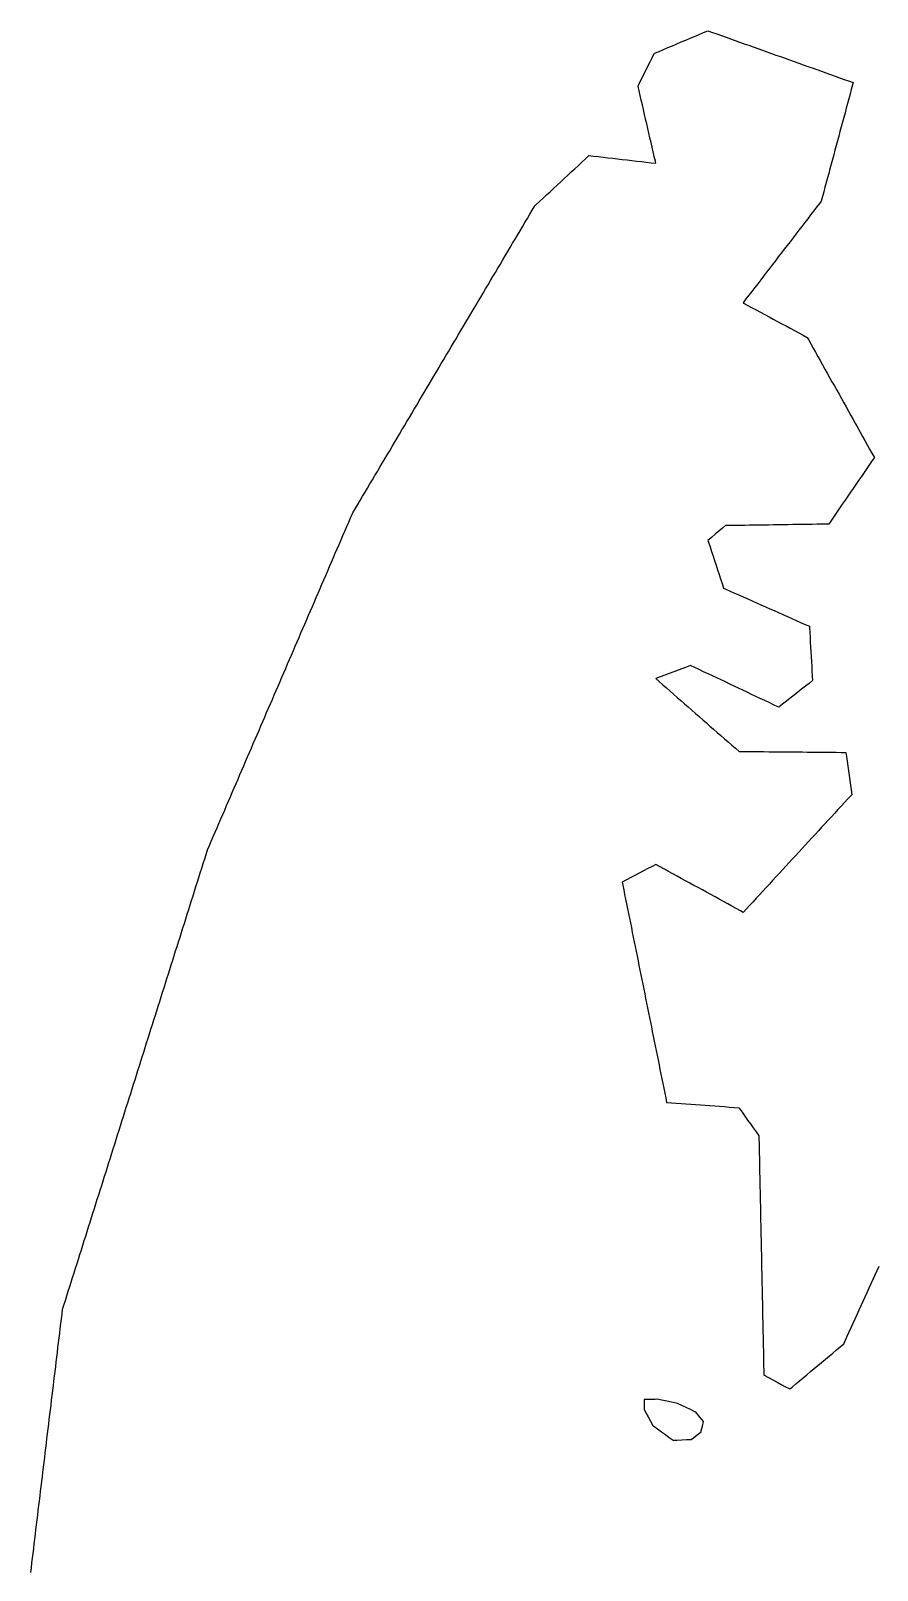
# Model space of a CAD drawing. Header units: millimetres. Extents: x 32 to 3054, y 42 to 5568.
# Drawn here: x 1669 to 1844.6, y 1448.4 to 1767.7 of the extents above; entities that cross this region are included whole.
import ezdxf

# ---------------------------------------------------------------- set-up
doc = ezdxf.new("R2010")
doc.units = ezdxf.units.MM
for name, color, linetype in [('ALL_ISLANDS', 7, 'Continuous'), ('OUTLINE_ISLAND_01', 7, 'Continuous'), ('OUTLINE_ISLAND_70', 7, 'Continuous')]:
    doc.layers.add(name, color=color, linetype=linetype)

msp = doc.modelspace()

# ---------------------------------------------------------------- linework, layer by layer
at = {"layer": 'ALL_ISLANDS'}
msp.add_lwpolyline([(1669.0398, 1447.9618), (1669.1599, 1448.9546), (1669.2799, 1449.9473), (1669.4, 1450.9401), (1669.5201, 1451.9329), (1669.6401, 1452.9256), (1669.7602, 1453.9184), (1669.8802, 1454.9112), (1670.0003, 1455.9039), (1670.1203, 1456.8967), (1670.2404, 1457.8895), (1670.3605, 1458.8822), (1670.4805, 1459.875), (1670.6006, 1460.8678), (1670.7206, 1461.8605), (1670.8407, 1462.8533), (1670.9608, 1463.8461), (1671.0808, 1464.8388), (1671.2009, 1465.8316), (1671.3209, 1466.8244), (1671.441, 1467.8171), (1671.5611, 1468.8099), (1671.6811, 1469.8027), (1671.8012, 1470.7954), (1671.9212, 1471.7882), (1672.0413, 1472.781), (1672.1613, 1473.7737), (1672.2814, 1474.7665), (1672.4015, 1475.7593), (1672.5215, 1476.752), (1672.6416, 1477.7448), (1672.7616, 1478.7376), (1672.8817, 1479.7303), (1673.0018, 1480.7231), (1673.1218, 1481.7159), (1673.2419, 1482.7086), (1673.3619, 1483.7014), (1673.482, 1484.6942), (1673.6021, 1485.6869), (1673.7221, 1486.6797), (1673.8422, 1487.6725), (1673.9622, 1488.6652), (1674.0823, 1489.658), (1674.2023, 1490.6508), (1674.3224, 1491.6435), (1674.4425, 1492.6363), (1674.5625, 1493.6291), (1674.6826, 1494.6218), (1674.8026, 1495.6146), (1674.9227, 1496.6074), (1675.0428, 1497.6001), (1675.1628, 1498.5929), (1675.2829, 1499.5857), (1675.4029, 1500.5784), (1675.523, 1501.5712), (1675.6431, 1502.564), (1675.9192, 1503.4392), (1676.2201, 1504.3929), (1676.521, 1505.3465), (1676.8219, 1506.3002), (1677.1229, 1507.2538), (1677.4238, 1508.2075), (1677.7247, 1509.1612), (1678.0256, 1510.1148), (1678.3265, 1511.0685), (1678.6274, 1512.0221), (1678.9283, 1512.9758), (1679.2292, 1513.9294), (1679.5301, 1514.8831), (1679.831, 1515.8367), (1680.1319, 1516.7904), (1680.4328, 1517.744), (1680.7337, 1518.6977), (1681.0346, 1519.6513), (1681.3355, 1520.605), (1681.6365, 1521.5587), (1681.9374, 1522.5123), (1682.2383, 1523.466), (1682.5392, 1524.4196), (1682.8401, 1525.3733), (1683.141, 1526.3269), (1683.4419, 1527.2806), (1683.7428, 1528.2342), (1684.0437, 1529.1879), (1684.3446, 1530.1415), (1684.6455, 1531.0952), (1684.9464, 1532.0488), (1685.2473, 1533.0025), (1685.5482, 1533.9561), (1685.8491, 1534.9098), (1686.1501, 1535.8635), (1686.451, 1536.8171), (1686.7519, 1537.7708), (1687.0528, 1538.7244), (1687.3537, 1539.6781), (1687.6546, 1540.6317), (1687.9555, 1541.5854), (1688.2564, 1542.539), (1688.5573, 1543.4927), (1688.8582, 1544.4463), (1689.1591, 1545.4), (1689.46, 1546.3536), (1689.7609, 1547.3073), (1690.0618, 1548.261), (1690.3628, 1549.2146), (1690.6637, 1550.1683), (1690.9646, 1551.1219), (1691.2655, 1552.0756), (1691.5664, 1553.0292), (1691.8673, 1553.9829), (1692.1682, 1554.9365), (1692.4691, 1555.8902), (1692.77, 1556.8438), (1693.0709, 1557.7975), (1693.3718, 1558.7511), (1693.6727, 1559.7048), (1693.9736, 1560.6585), (1694.2745, 1561.6121), (1694.5754, 1562.5658), (1694.8764, 1563.5194), (1695.1773, 1564.4731), (1695.4782, 1565.4267), (1695.7791, 1566.3804), (1696.08, 1567.334), (1696.3809, 1568.2877), (1696.6818, 1569.2413), (1696.9827, 1570.195), (1697.2836, 1571.1486), (1697.5845, 1572.1023), (1697.8854, 1573.0559), (1698.1863, 1574.0096), (1698.4872, 1574.9633), (1698.7881, 1575.9169), (1699.089, 1576.8706), (1699.39, 1577.8242), (1699.6909, 1578.7779), (1699.9918, 1579.7315), (1700.2927, 1580.6852), (1700.5936, 1581.6388), (1700.8945, 1582.5925), (1701.1954, 1583.5461), (1701.4963, 1584.4998), (1701.7972, 1585.4534), (1702.0981, 1586.4071), (1702.399, 1587.3608), (1702.6999, 1588.3144), (1703.0008, 1589.2681), (1703.3017, 1590.2217), (1703.6026, 1591.1754), (1703.9036, 1592.129), (1704.2045, 1593.0827), (1704.5054, 1594.0363), (1704.8063, 1594.99), (1705.1072, 1595.9436), (1705.4081, 1596.8973), (1705.709, 1597.8509), (1706.0912, 1598.7379), (1706.4869, 1599.6562), (1706.8826, 1600.5746), (1707.2783, 1601.493), (1707.6741, 1602.4113), (1708.0698, 1603.3297), (1708.4655, 1604.2481), (1708.8612, 1605.1664), (1709.257, 1606.0848), (1709.6527, 1607.0032), (1710.0484, 1607.9215), (1710.4441, 1608.8399), (1710.8399, 1609.7583), (1711.2356, 1610.6766), (1711.6313, 1611.595), (1712.027, 1612.5134), (1712.4228, 1613.4318), (1712.8185, 1614.3501), (1713.2142, 1615.2685), (1713.6099, 1616.1869), (1714.0057, 1617.1052), (1714.4014, 1618.0236), (1714.7971, 1618.942), (1715.1928, 1619.8603), (1715.5886, 1620.7787), (1715.9843, 1621.6971), (1716.38, 1622.6154), (1716.7757, 1623.5338), (1717.1715, 1624.4522), (1717.5672, 1625.3705), (1717.9629, 1626.2889), (1718.3587, 1627.2073), (1718.7544, 1628.1257), (1719.1501, 1629.044), (1719.5458, 1629.9624), (1719.9416, 1630.8808), (1720.3373, 1631.7991), (1720.733, 1632.7175), (1721.1287, 1633.6359), (1721.5245, 1634.5542), (1721.9202, 1635.4726), (1722.3159, 1636.391), (1722.7116, 1637.3093), (1723.1074, 1638.2277), (1723.5031, 1639.1461), (1723.8988, 1640.0645), (1724.2945, 1640.9828), (1724.6903, 1641.9012), (1725.086, 1642.8196), (1725.4817, 1643.7379), (1725.8774, 1644.6563), (1726.2732, 1645.5747), (1726.6689, 1646.493), (1727.0646, 1647.4114), (1727.4603, 1648.3298), (1727.8561, 1649.2481), (1728.2518, 1650.1665), (1728.6475, 1651.0849), (1729.0432, 1652.0032), (1729.439, 1652.9216), (1729.8347, 1653.84), (1730.2304, 1654.7584), (1730.6261, 1655.6767), (1731.0219, 1656.5951), (1731.4176, 1657.5135), (1731.8133, 1658.4318), (1732.209, 1659.3502), (1732.6048, 1660.2686), (1733.0005, 1661.1869), (1733.3962, 1662.1053), (1733.7919, 1663.0237), (1734.1877, 1663.942), (1734.5834, 1664.8604), (1734.9791, 1665.7788), (1735.3748, 1666.6971), (1735.7706, 1667.6155), (1735.8281, 1667.7125), (1736.3383, 1668.5726), (1736.8484, 1669.4327), (1737.3586, 1670.2927), (1737.8687, 1671.1528), (1738.3789, 1672.0129), (1738.8891, 1672.873), (1739.3992, 1673.7331), (1739.9094, 1674.5931), (1740.4195, 1675.4532), (1740.9297, 1676.3133), (1741.4399, 1677.1734), (1741.95, 1678.0335), (1742.4602, 1678.8935), (1742.9703, 1679.7536), (1743.4805, 1680.6137), (1743.9907, 1681.4738), (1744.5008, 1682.3339), (1745.011, 1683.1939), (1745.5211, 1684.054), (1746.0313, 1684.9141), (1746.5415, 1685.7742), (1747.0516, 1686.6343), (1747.5618, 1687.4943), (1748.0719, 1688.3544), (1748.5821, 1689.2145), (1749.0922, 1690.0746), (1749.6024, 1690.9347), (1750.1126, 1691.7947), (1750.6227, 1692.6548), (1751.1329, 1693.5149), (1751.643, 1694.375), (1752.1532, 1695.235), (1752.6634, 1696.0951), (1753.1735, 1696.9552), (1753.6837, 1697.8153), (1754.1938, 1698.6754), (1754.704, 1699.5354), (1755.2142, 1700.3955), (1755.7243, 1701.2556), (1756.2345, 1702.1157), (1756.7446, 1702.9758), (1757.2548, 1703.8358), (1757.765, 1704.6959), (1758.2751, 1705.556), (1758.7853, 1706.4161), (1759.2954, 1707.2762), (1759.8056, 1708.1362), (1760.3158, 1708.9963), (1760.8259, 1709.8564), (1761.3361, 1710.7165), (1761.8462, 1711.5766), (1762.3564, 1712.4366), (1762.8666, 1713.2967), (1763.3767, 1714.1568), (1763.8869, 1715.0169), (1764.397, 1715.877), (1764.9072, 1716.737), (1765.4174, 1717.5971), (1765.9275, 1718.4572), (1766.4377, 1719.3173), (1766.9478, 1720.1774), (1767.458, 1721.0374), (1767.9682, 1721.8975), (1768.4783, 1722.7576), (1768.9885, 1723.6177), (1769.4986, 1724.4778), (1770.0088, 1725.3378), (1770.519, 1726.1979), (1771.0291, 1727.058), (1771.5393, 1727.9181), (1772.0494, 1728.7782), (1772.5596, 1729.6382), (1773.0698, 1730.4983), (1773.5799, 1731.3584), (1773.8318, 1731.5929), (1774.5638, 1732.2742), (1775.2958, 1732.9556), (1776.0278, 1733.6369), (1776.7597, 1734.3182), (1777.4917, 1734.9996), (1778.2237, 1735.6809), (1778.9556, 1736.3623), (1779.6876, 1737.0436), (1780.4196, 1737.7249), (1781.1515, 1738.4063), (1781.8835, 1739.0876), (1782.6155, 1739.769), (1783.3474, 1740.4503), (1784.0794, 1741.1316), (1784.8114, 1741.813), (1785.7763, 1741.7022), (1786.7697, 1741.5882), (1787.7632, 1741.4742), (1788.7567, 1741.3602), (1789.7502, 1741.2462), (1790.7437, 1741.1322), (1791.7371, 1741.0182), (1792.7306, 1740.9042), (1793.7241, 1740.7902), (1794.7176, 1740.6762), (1795.7111, 1740.5622), (1796.7045, 1740.4482), (1797.698, 1740.3342), (1798.6915, 1740.2202), (1798.5994, 1740.6195), (1798.3747, 1741.594), (1798.1499, 1742.5684), (1797.9252, 1743.5428), (1797.7005, 1744.5172), (1797.4757, 1745.4916), (1797.251, 1746.4661), (1797.0263, 1747.4405), (1796.8015, 1748.4149), (1796.5768, 1749.3893), (1796.3521, 1750.3637), (1796.1273, 1751.3382), (1795.9026, 1752.3126), (1795.6778, 1753.287), (1795.4531, 1754.2614), (1795.2284, 1755.2358), (1795.0036, 1756.2103), (1795.2633, 1756.7355), (1795.7065, 1757.6319), (1796.1497, 1758.5284), (1796.5928, 1759.4248), (1797.036, 1760.3212), (1797.4792, 1761.2177), (1797.9224, 1762.1141), (1798.3655, 1763.0105), (1798.4381, 1763.041), (1799.36, 1763.4285), (1800.2819, 1763.8159), (1801.2038, 1764.2033), (1802.1257, 1764.5907), (1803.0476, 1764.9782), (1803.9695, 1765.3656), (1804.8914, 1765.753), (1805.8133, 1766.1404), (1806.7352, 1766.5279), (1807.6571, 1766.9153), (1808.579, 1767.3027), (1809.5009, 1767.6901), (1810.4195, 1767.3626), (1811.3615, 1767.0268), (1812.3034, 1766.6909), (1813.2453, 1766.355), (1814.1872, 1766.0192), (1815.1291, 1765.6833), (1816.071, 1765.3475), (1817.0129, 1765.0116), (1817.9549, 1764.6758), (1818.8968, 1764.3399), (1819.8387, 1764.0041), (1820.7806, 1763.6682), (1821.7225, 1763.3324), (1822.6644, 1762.9965), (1823.6063, 1762.6607), (1824.5483, 1762.3248), (1825.4902, 1761.989), (1826.4321, 1761.6531), (1827.374, 1761.3173), (1828.3159, 1760.9814), (1829.2578, 1760.6456), (1830.1997, 1760.3097), (1831.1417, 1759.9738), (1832.0836, 1759.638), (1833.0255, 1759.3021), (1833.9674, 1758.9663), (1834.9093, 1758.6304), (1835.8512, 1758.2946), (1836.7931, 1757.9587), (1837.7351, 1757.6229), (1838.677, 1757.287), (1839.6189, 1756.9512), (1839.4899, 1756.4727), (1839.2296, 1755.5071), (1838.9693, 1754.5416), (1838.709, 1753.5761), (1838.4487, 1752.6105), (1838.1884, 1751.645), (1837.9281, 1750.6795), (1837.6678, 1749.714), (1837.4075, 1748.7484), (1837.1472, 1747.7829), (1836.8869, 1746.8174), (1836.6266, 1745.8518), (1836.3663, 1744.8863), (1836.106, 1743.9208), (1835.8457, 1742.9553), (1835.5854, 1741.9897), (1835.3251, 1741.0242), (1835.0648, 1740.0587), (1834.8045, 1739.0931), (1834.5442, 1738.1276), (1834.284, 1737.1621), (1834.0237, 1736.1966), (1833.7634, 1735.231), (1833.5031, 1734.2655), (1833.2428, 1733.3), (1832.9825, 1732.3344), (1832.6327, 1731.8802), (1832.0227, 1731.0878), (1831.4127, 1730.2954), (1830.8027, 1729.503), (1830.1926, 1728.7106), (1829.5826, 1727.9183), (1828.9726, 1727.1259), (1828.3626, 1726.3335), (1827.7525, 1725.5411), (1827.1425, 1724.7487), (1826.5325, 1723.9563), (1825.9225, 1723.164), (1825.3124, 1722.3716), (1824.7024, 1721.5792), (1824.0924, 1720.7868), (1823.4824, 1719.9944), (1822.8723, 1719.2021), (1822.2623, 1718.4097), (1821.6523, 1717.6173), (1821.0423, 1716.8249), (1820.4322, 1716.0325), (1819.8222, 1715.2401), (1819.2122, 1714.4478), (1818.6022, 1713.6554), (1817.9921, 1712.863), (1817.3821, 1712.0706), (1816.7721, 1711.2782), (1816.8882, 1711.2157), (1817.7686, 1710.7414), (1818.6489, 1710.2671), (1819.5293, 1709.7928), (1820.4097, 1709.3185), (1821.29, 1708.8442), (1822.1704, 1708.3699), (1823.0508, 1707.8956), (1823.9311, 1707.4213), (1824.8115, 1706.947), (1825.6919, 1706.4727), (1826.5722, 1705.9984), (1827.4526, 1705.5241), (1828.333, 1705.0498), (1829.2133, 1704.5755), (1830.0937, 1704.1012), (1830.3455, 1703.651), (1830.8336, 1702.7782), (1831.3218, 1701.9054), (1831.8099, 1701.0326), (1832.298, 1700.1599), (1832.7861, 1699.2871), (1833.2742, 1698.4143), (1833.7624, 1697.5415), (1834.2505, 1696.6688), (1834.7386, 1695.796), (1835.2267, 1694.9232), (1835.7149, 1694.0504), (1836.203, 1693.1777), (1836.6911, 1692.3049), (1837.1792, 1691.4321), (1837.6674, 1690.5593), (1838.1555, 1689.6866), (1838.6436, 1688.8138), (1839.1317, 1687.941), (1839.6199, 1687.0682), (1840.108, 1686.1955), (1840.5961, 1685.3227), (1841.0842, 1684.4499), (1841.5723, 1683.5771), (1842.0605, 1682.7044), (1842.5486, 1681.8316), (1843.0367, 1680.9588), (1843.5248, 1680.086), (1844.013, 1679.2133), (1843.5781, 1678.5781), (1843.0132, 1677.753), (1842.4482, 1676.9279), (1841.8833, 1676.1027), (1841.3184, 1675.2776), (1840.7534, 1674.4525), (1840.1885, 1673.6273), (1839.6236, 1672.8022), (1839.0586, 1671.9771), (1838.4937, 1671.1519), (1837.9287, 1670.3268), (1837.3638, 1669.5017), (1836.7989, 1668.6765), (1836.2339, 1667.8514), (1835.669, 1667.0263), (1835.1041, 1666.2011), (1834.5391, 1665.376), (1834.1125, 1665.37), (1833.1126, 1665.3559), (1832.1127, 1665.3418), (1831.1128, 1665.3277), (1830.1129, 1665.3137), (1829.113, 1665.2996), (1828.1131, 1665.2855), (1827.1131, 1665.2714), (1826.1132, 1665.2573), (1825.1133, 1665.2432), (1824.1134, 1665.2291), (1823.1135, 1665.2151), (1822.1136, 1665.201), (1821.1137, 1665.1869), (1820.1138, 1665.1728), (1819.1139, 1665.1587), (1818.114, 1665.1446), (1817.1141, 1665.1306), (1816.1142, 1665.1165), (1815.1143, 1665.1024), (1814.1144, 1665.0883), (1813.1145, 1665.0742), (1812.5325, 1664.5723), (1811.7751, 1663.9193), (1811.0178, 1663.2663), (1810.2604, 1662.6132), (1809.5031, 1661.9602), (1809.6157, 1661.6162), (1809.9268, 1660.6658), (1810.2379, 1659.7154), (1810.5489, 1658.765), (1810.86, 1657.8146), (1811.1711, 1656.8642), (1811.4821, 1655.9139), (1811.7932, 1654.9635), (1812.1043, 1654.0131), (1812.4153, 1653.0627), (1812.7264, 1652.1123), (1813.1798, 1651.9108), (1814.0937, 1651.5047), (1815.0075, 1651.0987), (1815.9213, 1650.6926), (1816.8352, 1650.2865), (1817.749, 1649.8804), (1818.6629, 1649.4744), (1819.5767, 1649.0683), (1820.4905, 1648.6622), (1821.4044, 1648.2561), (1822.3182, 1647.8501), (1823.2321, 1647.444), (1824.1459, 1647.0379), (1825.0597, 1646.6318), (1825.9736, 1646.2258), (1826.8874, 1645.8197), (1827.8012, 1645.4136), (1828.7151, 1645.0075), (1829.6289, 1644.6015), (1830.5428, 1644.1954), (1830.5593, 1643.906), (1830.6162, 1642.9076), (1830.6732, 1641.9092), (1830.7302, 1640.9109), (1830.7871, 1639.9125), (1830.8441, 1638.9141), (1830.901, 1637.9157), (1830.958, 1636.9173), (1831.015, 1635.919), (1831.0719, 1634.9206), (1831.1289, 1633.9222), (1831.1858, 1632.9238), (1830.4826, 1632.3669), (1829.6987, 1631.746), (1828.9148, 1631.1252), (1828.1309, 1630.5043), (1827.347, 1629.8835), (1826.563, 1629.2626), (1825.7791, 1628.6417), (1824.9952, 1628.0209), (1824.2113, 1627.4), (1823.974, 1627.5123), (1823.0701, 1627.9401), (1822.1663, 1628.368), (1821.2624, 1628.7958), (1820.3585, 1629.2236), (1819.4547, 1629.6514), (1818.5508, 1630.0792), (1817.6469, 1630.507), (1816.7431, 1630.9349), (1815.8392, 1631.3627), (1814.9353, 1631.7905), (1814.0315, 1632.2183), (1813.1276, 1632.6461), (1812.2238, 1633.0739), (1811.3199, 1633.5018), (1810.416, 1633.9296), (1809.5122, 1634.3574), (1808.6083, 1634.7852), (1807.7044, 1635.213), (1806.8006, 1635.6408), (1805.8967, 1636.0687), (1805.2053, 1635.8085), (1804.2694, 1635.4562), (1803.3334, 1635.104), (1802.3975, 1634.7518), (1801.4616, 1634.3996), (1800.5257, 1634.0474), (1799.5898, 1633.6952), (1798.6538, 1633.343), (1799.3687, 1632.7193), (1800.1222, 1632.0618), (1800.8757, 1631.4044), (1801.6292, 1630.747), (1802.3827, 1630.0895), (1803.1362, 1629.4321), (1803.8898, 1628.7747), (1804.6433, 1628.1172), (1805.3968, 1627.4598), (1806.1503, 1626.8024), (1806.9038, 1626.1449), (1807.6573, 1625.4875), (1808.4108, 1624.8301), (1809.1643, 1624.1727), (1809.9179, 1623.5152), (1810.6714, 1622.8578), (1811.4249, 1622.2004), (1812.1784, 1621.5429), (1812.9319, 1620.8855), (1813.6854, 1620.2281), (1814.4389, 1619.5706), (1815.1925, 1618.9132), (1815.946, 1618.2558), (1816.1065, 1618.2542), (1817.1064, 1618.2445), (1818.1064, 1618.2348), (1819.1063, 1618.2252), (1820.1063, 1618.2155), (1821.1063, 1618.2058), (1822.1062, 1618.1961), (1823.1062, 1618.1864), (1824.1061, 1618.1768), (1825.1061, 1618.1671), (1826.106, 1618.1574), (1827.106, 1618.1477), (1828.1059, 1618.138), (1829.1059, 1618.1283), (1830.1058, 1618.1187), (1831.1058, 1618.109), (1832.1057, 1618.0993), (1833.1057, 1618.0896), (1834.1056, 1618.0799), (1835.1056, 1618.0703), (1836.1055, 1618.0606), (1837.1055, 1618.0509), (1838.1055, 1618.0412), (1838.2225, 1617.1902), (1838.3587, 1616.1996), (1838.4949, 1615.2089), (1838.6311, 1614.2182), (1838.7674, 1613.2275), (1838.9036, 1612.2368), (1839.0398, 1611.2462), (1839.176, 1610.2555), (1839.3123, 1609.2648), (1839.1812, 1609.1228), (1838.5033, 1608.3876), (1837.8254, 1607.6525), (1837.1474, 1606.9174), (1836.4695, 1606.1823), (1835.7915, 1605.4472), (1835.1136, 1604.7121), (1834.4356, 1603.977), (1833.7577, 1603.2419), (1833.0797, 1602.5067), (1832.4018, 1601.7716), (1831.7238, 1601.0365), (1831.0459, 1600.3014), (1830.368, 1599.5663), (1829.69, 1598.8312), (1829.0121, 1598.0961), (1828.3341, 1597.361), (1827.6562, 1596.6259), (1826.9782, 1595.8907), (1826.3003, 1595.1556), (1825.6223, 1594.4205), (1824.9444, 1593.6854), (1824.2664, 1592.9503), (1823.5885, 1592.2152), (1822.9105, 1591.4801), (1822.2326, 1590.745), (1821.5547, 1590.0098), (1820.8767, 1589.2747), (1820.1988, 1588.5396), (1819.5208, 1587.8045), (1818.8429, 1587.0694), (1818.1649, 1586.3343), (1817.487, 1585.5992), (1816.809, 1584.8641), (1816.2305, 1585.1817), (1815.354, 1585.6631), (1814.4775, 1586.1444), (1813.6009, 1586.6258), (1812.7244, 1587.1071), (1811.8479, 1587.5884), (1810.9713, 1588.0698), (1810.0948, 1588.5511), (1809.2183, 1589.0325), (1808.3417, 1589.5138), (1807.4652, 1589.9952), (1806.5887, 1590.4765), (1805.7121, 1590.9578), (1804.8356, 1591.4392), (1803.9591, 1591.9205), (1803.0825, 1592.4019), (1802.206, 1592.8832), (1801.3295, 1593.3645), (1800.453, 1593.8459), (1799.5764, 1594.3272), (1798.6999, 1594.8086), (1797.9082, 1594.3961), (1797.0213, 1593.9341), (1796.1345, 1593.4721), (1795.2476, 1593.0101), (1794.3607, 1592.548), (1793.4739, 1592.086), (1792.587, 1591.624), (1791.7001, 1591.162), (1791.8273, 1590.532), (1792.0252, 1589.5518), (1792.223, 1588.5716), (1792.4209, 1587.5913), (1792.6188, 1586.6111), (1792.8166, 1585.6309), (1793.0145, 1584.6506), (1793.2124, 1583.6704), (1793.4102, 1582.6902), (1793.6081, 1581.71), (1793.806, 1580.7297), (1794.0038, 1579.7495), (1794.2017, 1578.7693), (1794.3996, 1577.789), (1794.5974, 1576.8088), (1794.7953, 1575.8286), (1794.9932, 1574.8484), (1795.191, 1573.8681), (1795.3889, 1572.8879), (1795.5868, 1571.9077), (1795.7846, 1570.9274), (1795.9825, 1569.9472), (1796.1804, 1568.967), (1796.3782, 1567.9868), (1796.5761, 1567.0065), (1796.774, 1566.0263), (1796.9718, 1565.0461), (1797.1697, 1564.0658), (1797.3676, 1563.0856), (1797.5654, 1562.1054), (1797.7633, 1561.1252), (1797.9612, 1560.1449), (1798.159, 1559.1647), (1798.3569, 1558.1845), (1798.5548, 1557.2042), (1798.7526, 1556.224), (1798.9505, 1555.2438), (1799.1484, 1554.2636), (1799.3462, 1553.2833), (1799.5441, 1552.3031), (1799.742, 1551.3229), (1799.9398, 1550.3426), (1800.1377, 1549.3624), (1800.3356, 1548.3822), (1800.5334, 1547.4019), (1800.7313, 1546.4217), (1800.9292, 1545.4415), (1800.9376, 1545.4409), (1801.9351, 1545.369), (1802.9325, 1545.2971), (1803.9299, 1545.2252), (1804.9273, 1545.1534), (1805.9247, 1545.0815), (1806.9221, 1545.0096), (1807.9195, 1544.9377), (1808.917, 1544.8658), (1809.9144, 1544.794), (1810.9118, 1544.7221), (1811.9092, 1544.6502), (1812.9066, 1544.5783), (1813.904, 1544.5065), (1814.9014, 1544.4346), (1815.8988, 1544.3627), (1815.9863, 1544.2406), (1816.5686, 1543.4277), (1817.1509, 1542.6147), (1817.7332, 1541.8017), (1818.3155, 1540.9888), (1818.8978, 1540.1758), (1819.4801, 1539.3628), (1820.0624, 1538.5499), (1820.0757, 1537.9129), (1820.0965, 1536.9131), (1820.1173, 1535.9133), (1820.1381, 1534.9136), (1820.1589, 1533.9138), (1820.1797, 1532.914), (1820.2005, 1531.9142), (1820.2213, 1530.9144), (1820.2421, 1529.9146), (1820.2629, 1528.9149), (1820.2837, 1527.9151), (1820.3045, 1526.9153), (1820.3253, 1525.9155), (1820.3461, 1524.9157), (1820.3669, 1523.9159), (1820.3877, 1522.9162), (1820.4085, 1521.9164), (1820.4293, 1520.9166), (1820.4501, 1519.9168), (1820.4709, 1518.917), (1820.4917, 1517.9172), (1820.5125, 1516.9175), (1820.5334, 1515.9177), (1820.5542, 1514.9179), (1820.575, 1513.9181), (1820.5958, 1512.9183), (1820.6166, 1511.9185), (1820.6374, 1510.9187), (1820.6582, 1509.919), (1820.679, 1508.9192), (1820.6998, 1507.9194), (1820.7206, 1506.9196), (1820.7414, 1505.9198), (1820.7622, 1504.92), (1820.783, 1503.9203), (1820.8038, 1502.9205), (1820.8246, 1501.9207), (1820.8454, 1500.9209), (1820.8662, 1499.9211), (1820.887, 1498.9213), (1820.9078, 1497.9216), (1820.9286, 1496.9218), (1820.9494, 1495.922), (1820.9702, 1494.9222), (1820.991, 1493.9224), (1821.0118, 1492.9226), (1821.0326, 1491.9229), (1821.0534, 1490.9231), (1821.0742, 1489.9233), (1821.095, 1488.9235), (1821.1907, 1488.8722), (1822.0718, 1488.3993), (1822.9529, 1487.9264), (1823.8341, 1487.4536), (1824.7152, 1486.9807), (1825.5963, 1486.5078), (1826.4774, 1486.0349), (1826.9425, 1486.4237), (1827.7098, 1487.065), (1828.4771, 1487.7063), (1829.2444, 1488.3476), (1830.0117, 1488.9889), (1830.7789, 1489.6302), (1831.5462, 1490.2715), (1832.3135, 1490.9128), (1833.0808, 1491.5541), (1833.8481, 1492.1954), (1834.6154, 1492.8367), (1835.3826, 1493.478), (1836.1499, 1494.1193), (1836.9172, 1494.7607), (1837.6845, 1495.402), (1837.9754, 1496.0447), (1838.3878, 1496.9557), (1838.8002, 1497.8667), (1839.2126, 1498.7777), (1839.6249, 1499.6887), (1840.0373, 1500.5998), (1840.4497, 1501.5108), (1840.8621, 1502.4218), (1841.2744, 1503.3328), (1841.6868, 1504.2438), (1842.0992, 1505.1548), (1842.5116, 1506.0658), (1842.9239, 1506.9768), (1843.3363, 1507.8879), (1843.7487, 1508.7989), (1844.1611, 1509.7099), (1844.5734, 1510.6209), (1844.9858, 1511.5319)], dxfattribs=at)
msp.add_lwpolyline([(1796.2543, 1483.833), (1796.2543, 1482.833), (1796.2543, 1481.833), (1796.642, 1481.1145), (1797.1169, 1480.2344), (1797.5917, 1479.3544), (1798.0666, 1478.4743), (1798.2428, 1478.3459), (1799.051, 1477.7571), (1799.8593, 1477.1682), (1800.6675, 1476.5794), (1801.4757, 1475.9905), (1802.284, 1475.4017), (1803.054, 1475.4383), (1804.0528, 1475.4859), (1805.0517, 1475.5335), (1806.0506, 1475.5811), (1806.4853, 1475.9175), (1807.2763, 1476.5293), (1808.0673, 1477.1412), (1808.117, 1477.3559), (1808.3428, 1478.33), (1808.5686, 1479.3042), (1808.2577, 1479.682), (1807.6223, 1480.4541), (1806.9869, 1481.2263), (1806.7744, 1481.3252), (1805.8678, 1481.7472), (1804.9612, 1482.1692), (1804.0546, 1482.5912), (1803.148, 1483.0132), (1802.9021, 1483.0648), (1801.9234, 1483.27), (1800.9447, 1483.4753), (1799.966, 1483.6805), (1798.9872, 1483.8858), (1798.5486, 1483.8773), (1797.5487, 1483.858), (1796.5489, 1483.8387)], close=True, dxfattribs=at)
at = {"layer": 'OUTLINE_ISLAND_01'}
msp.add_lwpolyline([(1669.0398, 1447.9618), (1669.1599, 1448.9546), (1669.2799, 1449.9473), (1669.4, 1450.9401), (1669.5201, 1451.9329), (1669.6401, 1452.9256), (1669.7602, 1453.9184), (1669.8802, 1454.9112), (1670.0003, 1455.9039), (1670.1203, 1456.8967), (1670.2404, 1457.8895), (1670.3605, 1458.8822), (1670.4805, 1459.875), (1670.6006, 1460.8678), (1670.7206, 1461.8605), (1670.8407, 1462.8533), (1670.9608, 1463.8461), (1671.0808, 1464.8388), (1671.2009, 1465.8316), (1671.3209, 1466.8244), (1671.441, 1467.8171), (1671.5611, 1468.8099), (1671.6811, 1469.8027), (1671.8012, 1470.7954), (1671.9212, 1471.7882), (1672.0413, 1472.781), (1672.1613, 1473.7737), (1672.2814, 1474.7665), (1672.4015, 1475.7593), (1672.5215, 1476.752), (1672.6416, 1477.7448), (1672.7616, 1478.7376), (1672.8817, 1479.7303), (1673.0018, 1480.7231), (1673.1218, 1481.7159), (1673.2419, 1482.7086), (1673.3619, 1483.7014), (1673.482, 1484.6942), (1673.6021, 1485.6869), (1673.7221, 1486.6797), (1673.8422, 1487.6725), (1673.9622, 1488.6652), (1674.0823, 1489.658), (1674.2023, 1490.6508), (1674.3224, 1491.6435), (1674.4425, 1492.6363), (1674.5625, 1493.6291), (1674.6826, 1494.6218), (1674.8026, 1495.6146), (1674.9227, 1496.6074), (1675.0428, 1497.6001), (1675.1628, 1498.5929), (1675.2829, 1499.5857), (1675.4029, 1500.5784), (1675.523, 1501.5712), (1675.6431, 1502.564), (1675.9192, 1503.4392), (1676.2201, 1504.3929), (1676.521, 1505.3465), (1676.8219, 1506.3002), (1677.1229, 1507.2538), (1677.4238, 1508.2075), (1677.7247, 1509.1612), (1678.0256, 1510.1148), (1678.3265, 1511.0685), (1678.6274, 1512.0221), (1678.9283, 1512.9758), (1679.2292, 1513.9294), (1679.5301, 1514.8831), (1679.831, 1515.8367), (1680.1319, 1516.7904), (1680.4328, 1517.744), (1680.7337, 1518.6977), (1681.0346, 1519.6513), (1681.3355, 1520.605), (1681.6365, 1521.5587), (1681.9374, 1522.5123), (1682.2383, 1523.466), (1682.5392, 1524.4196), (1682.8401, 1525.3733), (1683.141, 1526.3269), (1683.4419, 1527.2806), (1683.7428, 1528.2342), (1684.0437, 1529.1879), (1684.3446, 1530.1415), (1684.6455, 1531.0952), (1684.9464, 1532.0488), (1685.2473, 1533.0025), (1685.5482, 1533.9561), (1685.8491, 1534.9098), (1686.1501, 1535.8635), (1686.451, 1536.8171), (1686.7519, 1537.7708), (1687.0528, 1538.7244), (1687.3537, 1539.6781), (1687.6546, 1540.6317), (1687.9555, 1541.5854), (1688.2564, 1542.539), (1688.5573, 1543.4927), (1688.8582, 1544.4463), (1689.1591, 1545.4), (1689.46, 1546.3536), (1689.7609, 1547.3073), (1690.0618, 1548.261), (1690.3628, 1549.2146), (1690.6637, 1550.1683), (1690.9646, 1551.1219), (1691.2655, 1552.0756), (1691.5664, 1553.0292), (1691.8673, 1553.9829), (1692.1682, 1554.9365), (1692.4691, 1555.8902), (1692.77, 1556.8438), (1693.0709, 1557.7975), (1693.3718, 1558.7511), (1693.6727, 1559.7048), (1693.9736, 1560.6585), (1694.2745, 1561.6121), (1694.5754, 1562.5658), (1694.8764, 1563.5194), (1695.1773, 1564.4731), (1695.4782, 1565.4267), (1695.7791, 1566.3804), (1696.08, 1567.334), (1696.3809, 1568.2877), (1696.6818, 1569.2413), (1696.9827, 1570.195), (1697.2836, 1571.1486), (1697.5845, 1572.1023), (1697.8854, 1573.0559), (1698.1863, 1574.0096), (1698.4872, 1574.9633), (1698.7881, 1575.9169), (1699.089, 1576.8706), (1699.39, 1577.8242), (1699.6909, 1578.7779), (1699.9918, 1579.7315), (1700.2927, 1580.6852), (1700.5936, 1581.6388), (1700.8945, 1582.5925), (1701.1954, 1583.5461), (1701.4963, 1584.4998), (1701.7972, 1585.4534), (1702.0981, 1586.4071), (1702.399, 1587.3608), (1702.6999, 1588.3144), (1703.0008, 1589.2681), (1703.3017, 1590.2217), (1703.6026, 1591.1754), (1703.9036, 1592.129), (1704.2045, 1593.0827), (1704.5054, 1594.0363), (1704.8063, 1594.99), (1705.1072, 1595.9436), (1705.4081, 1596.8973), (1705.709, 1597.8509), (1706.0912, 1598.7379), (1706.4869, 1599.6562), (1706.8826, 1600.5746), (1707.2783, 1601.493), (1707.6741, 1602.4113), (1708.0698, 1603.3297), (1708.4655, 1604.2481), (1708.8612, 1605.1664), (1709.257, 1606.0848), (1709.6527, 1607.0032), (1710.0484, 1607.9215), (1710.4441, 1608.8399), (1710.8399, 1609.7583), (1711.2356, 1610.6766), (1711.6313, 1611.595), (1712.027, 1612.5134), (1712.4228, 1613.4318), (1712.8185, 1614.3501), (1713.2142, 1615.2685), (1713.6099, 1616.1869), (1714.0057, 1617.1052), (1714.4014, 1618.0236), (1714.7971, 1618.942), (1715.1928, 1619.8603), (1715.5886, 1620.7787), (1715.9843, 1621.6971), (1716.38, 1622.6154), (1716.7757, 1623.5338), (1717.1715, 1624.4522), (1717.5672, 1625.3705), (1717.9629, 1626.2889), (1718.3587, 1627.2073), (1718.7544, 1628.1257), (1719.1501, 1629.044), (1719.5458, 1629.9624), (1719.9416, 1630.8808), (1720.3373, 1631.7991), (1720.733, 1632.7175), (1721.1287, 1633.6359), (1721.5245, 1634.5542), (1721.9202, 1635.4726), (1722.3159, 1636.391), (1722.7116, 1637.3093), (1723.1074, 1638.2277), (1723.5031, 1639.1461), (1723.8988, 1640.0645), (1724.2945, 1640.9828), (1724.6903, 1641.9012), (1725.086, 1642.8196), (1725.4817, 1643.7379), (1725.8774, 1644.6563), (1726.2732, 1645.5747), (1726.6689, 1646.493), (1727.0646, 1647.4114), (1727.4603, 1648.3298), (1727.8561, 1649.2481), (1728.2518, 1650.1665), (1728.6475, 1651.0849), (1729.0432, 1652.0032), (1729.439, 1652.9216), (1729.8347, 1653.84), (1730.2304, 1654.7584), (1730.6261, 1655.6767), (1731.0219, 1656.5951), (1731.4176, 1657.5135), (1731.8133, 1658.4318), (1732.209, 1659.3502), (1732.6048, 1660.2686), (1733.0005, 1661.1869), (1733.3962, 1662.1053), (1733.7919, 1663.0237), (1734.1877, 1663.942), (1734.5834, 1664.8604), (1734.9791, 1665.7788), (1735.3748, 1666.6971), (1735.7706, 1667.6155), (1735.8281, 1667.7125), (1736.3383, 1668.5726), (1736.8484, 1669.4327), (1737.3586, 1670.2927), (1737.8687, 1671.1528), (1738.3789, 1672.0129), (1738.8891, 1672.873), (1739.3992, 1673.7331), (1739.9094, 1674.5931), (1740.4195, 1675.4532), (1740.9297, 1676.3133), (1741.4399, 1677.1734), (1741.95, 1678.0335), (1742.4602, 1678.8935), (1742.9703, 1679.7536), (1743.4805, 1680.6137), (1743.9907, 1681.4738), (1744.5008, 1682.3339), (1745.011, 1683.1939), (1745.5211, 1684.054), (1746.0313, 1684.9141), (1746.5415, 1685.7742), (1747.0516, 1686.6343), (1747.5618, 1687.4943), (1748.0719, 1688.3544), (1748.5821, 1689.2145), (1749.0922, 1690.0746), (1749.6024, 1690.9347), (1750.1126, 1691.7947), (1750.6227, 1692.6548), (1751.1329, 1693.5149), (1751.643, 1694.375), (1752.1532, 1695.235), (1752.6634, 1696.0951), (1753.1735, 1696.9552), (1753.6837, 1697.8153), (1754.1938, 1698.6754), (1754.704, 1699.5354), (1755.2142, 1700.3955), (1755.7243, 1701.2556), (1756.2345, 1702.1157), (1756.7446, 1702.9758), (1757.2548, 1703.8358), (1757.765, 1704.6959), (1758.2751, 1705.556), (1758.7853, 1706.4161), (1759.2954, 1707.2762), (1759.8056, 1708.1362), (1760.3158, 1708.9963), (1760.8259, 1709.8564), (1761.3361, 1710.7165), (1761.8462, 1711.5766), (1762.3564, 1712.4366), (1762.8666, 1713.2967), (1763.3767, 1714.1568), (1763.8869, 1715.0169), (1764.397, 1715.877), (1764.9072, 1716.737), (1765.4174, 1717.5971), (1765.9275, 1718.4572), (1766.4377, 1719.3173), (1766.9478, 1720.1774), (1767.458, 1721.0374), (1767.9682, 1721.8975), (1768.4783, 1722.7576), (1768.9885, 1723.6177), (1769.4986, 1724.4778), (1770.0088, 1725.3378), (1770.519, 1726.1979), (1771.0291, 1727.058), (1771.5393, 1727.9181), (1772.0494, 1728.7782), (1772.5596, 1729.6382), (1773.0698, 1730.4983), (1773.5799, 1731.3584), (1773.8318, 1731.5929), (1774.5638, 1732.2742), (1775.2958, 1732.9556), (1776.0278, 1733.6369), (1776.7597, 1734.3182), (1777.4917, 1734.9996), (1778.2237, 1735.6809), (1778.9556, 1736.3623), (1779.6876, 1737.0436), (1780.4196, 1737.7249), (1781.1515, 1738.4063), (1781.8835, 1739.0876), (1782.6155, 1739.769), (1783.3474, 1740.4503), (1784.0794, 1741.1316), (1784.8114, 1741.813), (1785.7763, 1741.7022), (1786.7697, 1741.5882), (1787.7632, 1741.4742), (1788.7567, 1741.3602), (1789.7502, 1741.2462), (1790.7437, 1741.1322), (1791.7371, 1741.0182), (1792.7306, 1740.9042), (1793.7241, 1740.7902), (1794.7176, 1740.6762), (1795.7111, 1740.5622), (1796.7045, 1740.4482), (1797.698, 1740.3342), (1798.6915, 1740.2202), (1798.5994, 1740.6195), (1798.3747, 1741.594), (1798.1499, 1742.5684), (1797.9252, 1743.5428), (1797.7005, 1744.5172), (1797.4757, 1745.4916), (1797.251, 1746.4661), (1797.0263, 1747.4405), (1796.8015, 1748.4149), (1796.5768, 1749.3893), (1796.3521, 1750.3637), (1796.1273, 1751.3382), (1795.9026, 1752.3126), (1795.6778, 1753.287), (1795.4531, 1754.2614), (1795.2284, 1755.2358), (1795.0036, 1756.2103), (1795.2633, 1756.7355), (1795.7065, 1757.6319), (1796.1497, 1758.5284), (1796.5928, 1759.4248), (1797.036, 1760.3212), (1797.4792, 1761.2177), (1797.9224, 1762.1141), (1798.3655, 1763.0105), (1798.4381, 1763.041), (1799.36, 1763.4285), (1800.2819, 1763.8159), (1801.2038, 1764.2033), (1802.1257, 1764.5907), (1803.0476, 1764.9782), (1803.9695, 1765.3656), (1804.8914, 1765.753), (1805.8133, 1766.1404), (1806.7352, 1766.5279), (1807.6571, 1766.9153), (1808.579, 1767.3027), (1809.5009, 1767.6901), (1810.4195, 1767.3626), (1811.3615, 1767.0268), (1812.3034, 1766.6909), (1813.2453, 1766.355), (1814.1872, 1766.0192), (1815.1291, 1765.6833), (1816.071, 1765.3475), (1817.0129, 1765.0116), (1817.9549, 1764.6758), (1818.8968, 1764.3399), (1819.8387, 1764.0041), (1820.7806, 1763.6682), (1821.7225, 1763.3324), (1822.6644, 1762.9965), (1823.6063, 1762.6607), (1824.5483, 1762.3248), (1825.4902, 1761.989), (1826.4321, 1761.6531), (1827.374, 1761.3173), (1828.3159, 1760.9814), (1829.2578, 1760.6456), (1830.1997, 1760.3097), (1831.1417, 1759.9738), (1832.0836, 1759.638), (1833.0255, 1759.3021), (1833.9674, 1758.9663), (1834.9093, 1758.6304), (1835.8512, 1758.2946), (1836.7931, 1757.9587), (1837.7351, 1757.6229), (1838.677, 1757.287), (1839.6189, 1756.9512), (1839.4899, 1756.4727), (1839.2296, 1755.5071), (1838.9693, 1754.5416), (1838.709, 1753.5761), (1838.4487, 1752.6105), (1838.1884, 1751.645), (1837.9281, 1750.6795), (1837.6678, 1749.714), (1837.4075, 1748.7484), (1837.1472, 1747.7829), (1836.8869, 1746.8174), (1836.6266, 1745.8518), (1836.3663, 1744.8863), (1836.106, 1743.9208), (1835.8457, 1742.9553), (1835.5854, 1741.9897), (1835.3251, 1741.0242), (1835.0648, 1740.0587), (1834.8045, 1739.0931), (1834.5442, 1738.1276), (1834.284, 1737.1621), (1834.0237, 1736.1966), (1833.7634, 1735.231), (1833.5031, 1734.2655), (1833.2428, 1733.3), (1832.9825, 1732.3344), (1832.6327, 1731.8802), (1832.0227, 1731.0878), (1831.4127, 1730.2954), (1830.8027, 1729.503), (1830.1926, 1728.7106), (1829.5826, 1727.9183), (1828.9726, 1727.1259), (1828.3626, 1726.3335), (1827.7525, 1725.5411), (1827.1425, 1724.7487), (1826.5325, 1723.9563), (1825.9225, 1723.164), (1825.3124, 1722.3716), (1824.7024, 1721.5792), (1824.0924, 1720.7868), (1823.4824, 1719.9944), (1822.8723, 1719.2021), (1822.2623, 1718.4097), (1821.6523, 1717.6173), (1821.0423, 1716.8249), (1820.4322, 1716.0325), (1819.8222, 1715.2401), (1819.2122, 1714.4478), (1818.6022, 1713.6554), (1817.9921, 1712.863), (1817.3821, 1712.0706), (1816.7721, 1711.2782), (1816.8882, 1711.2157), (1817.7686, 1710.7414), (1818.6489, 1710.2671), (1819.5293, 1709.7928), (1820.4097, 1709.3185), (1821.29, 1708.8442), (1822.1704, 1708.3699), (1823.0508, 1707.8956), (1823.9311, 1707.4213), (1824.8115, 1706.947), (1825.6919, 1706.4727), (1826.5722, 1705.9984), (1827.4526, 1705.5241), (1828.333, 1705.0498), (1829.2133, 1704.5755), (1830.0937, 1704.1012), (1830.3455, 1703.651), (1830.8336, 1702.7782), (1831.3218, 1701.9054), (1831.8099, 1701.0326), (1832.298, 1700.1599), (1832.7861, 1699.2871), (1833.2742, 1698.4143), (1833.7624, 1697.5415), (1834.2505, 1696.6688), (1834.7386, 1695.796), (1835.2267, 1694.9232), (1835.7149, 1694.0504), (1836.203, 1693.1777), (1836.6911, 1692.3049), (1837.1792, 1691.4321), (1837.6674, 1690.5593), (1838.1555, 1689.6866), (1838.6436, 1688.8138), (1839.1317, 1687.941), (1839.6199, 1687.0682), (1840.108, 1686.1955), (1840.5961, 1685.3227), (1841.0842, 1684.4499), (1841.5723, 1683.5771), (1842.0605, 1682.7044), (1842.5486, 1681.8316), (1843.0367, 1680.9588), (1843.5248, 1680.086), (1844.013, 1679.2133), (1843.5781, 1678.5781), (1843.0132, 1677.753), (1842.4482, 1676.9279), (1841.8833, 1676.1027), (1841.3184, 1675.2776), (1840.7534, 1674.4525), (1840.1885, 1673.6273), (1839.6236, 1672.8022), (1839.0586, 1671.9771), (1838.4937, 1671.1519), (1837.9287, 1670.3268), (1837.3638, 1669.5017), (1836.7989, 1668.6765), (1836.2339, 1667.8514), (1835.669, 1667.0263), (1835.1041, 1666.2011), (1834.5391, 1665.376), (1834.1125, 1665.37), (1833.1126, 1665.3559), (1832.1127, 1665.3418), (1831.1128, 1665.3277), (1830.1129, 1665.3137), (1829.113, 1665.2996), (1828.1131, 1665.2855), (1827.1131, 1665.2714), (1826.1132, 1665.2573), (1825.1133, 1665.2432), (1824.1134, 1665.2291), (1823.1135, 1665.2151), (1822.1136, 1665.201), (1821.1137, 1665.1869), (1820.1138, 1665.1728), (1819.1139, 1665.1587), (1818.114, 1665.1446), (1817.1141, 1665.1306), (1816.1142, 1665.1165), (1815.1143, 1665.1024), (1814.1144, 1665.0883), (1813.1145, 1665.0742), (1812.5325, 1664.5723), (1811.7751, 1663.9193), (1811.0178, 1663.2663), (1810.2604, 1662.6132), (1809.5031, 1661.9602), (1809.6157, 1661.6162), (1809.9268, 1660.6658), (1810.2379, 1659.7154), (1810.5489, 1658.765), (1810.86, 1657.8146), (1811.1711, 1656.8642), (1811.4821, 1655.9139), (1811.7932, 1654.9635), (1812.1043, 1654.0131), (1812.4153, 1653.0627), (1812.7264, 1652.1123), (1813.1798, 1651.9108), (1814.0937, 1651.5047), (1815.0075, 1651.0987), (1815.9213, 1650.6926), (1816.8352, 1650.2865), (1817.749, 1649.8804), (1818.6629, 1649.4744), (1819.5767, 1649.0683), (1820.4905, 1648.6622), (1821.4044, 1648.2561), (1822.3182, 1647.8501), (1823.2321, 1647.444), (1824.1459, 1647.0379), (1825.0597, 1646.6318), (1825.9736, 1646.2258), (1826.8874, 1645.8197), (1827.8012, 1645.4136), (1828.7151, 1645.0075), (1829.6289, 1644.6015), (1830.5428, 1644.1954), (1830.5593, 1643.906), (1830.6162, 1642.9076), (1830.6732, 1641.9092), (1830.7302, 1640.9109), (1830.7871, 1639.9125), (1830.8441, 1638.9141), (1830.901, 1637.9157), (1830.958, 1636.9173), (1831.015, 1635.919), (1831.0719, 1634.9206), (1831.1289, 1633.9222), (1831.1858, 1632.9238), (1830.4826, 1632.3669), (1829.6987, 1631.746), (1828.9148, 1631.1252), (1828.1309, 1630.5043), (1827.347, 1629.8835), (1826.563, 1629.2626), (1825.7791, 1628.6417), (1824.9952, 1628.0209), (1824.2113, 1627.4), (1823.974, 1627.5123), (1823.0701, 1627.9401), (1822.1663, 1628.368), (1821.2624, 1628.7958), (1820.3585, 1629.2236), (1819.4547, 1629.6514), (1818.5508, 1630.0792), (1817.6469, 1630.507), (1816.7431, 1630.9349), (1815.8392, 1631.3627), (1814.9353, 1631.7905), (1814.0315, 1632.2183), (1813.1276, 1632.6461), (1812.2238, 1633.0739), (1811.3199, 1633.5018), (1810.416, 1633.9296), (1809.5122, 1634.3574), (1808.6083, 1634.7852), (1807.7044, 1635.213), (1806.8006, 1635.6408), (1805.8967, 1636.0687), (1805.2053, 1635.8085), (1804.2694, 1635.4562), (1803.3334, 1635.104), (1802.3975, 1634.7518), (1801.4616, 1634.3996), (1800.5257, 1634.0474), (1799.5898, 1633.6952), (1798.6538, 1633.343), (1799.3687, 1632.7193), (1800.1222, 1632.0618), (1800.8757, 1631.4044), (1801.6292, 1630.747), (1802.3827, 1630.0895), (1803.1362, 1629.4321), (1803.8898, 1628.7747), (1804.6433, 1628.1172), (1805.3968, 1627.4598), (1806.1503, 1626.8024), (1806.9038, 1626.1449), (1807.6573, 1625.4875), (1808.4108, 1624.8301), (1809.1643, 1624.1727), (1809.9179, 1623.5152), (1810.6714, 1622.8578), (1811.4249, 1622.2004), (1812.1784, 1621.5429), (1812.9319, 1620.8855), (1813.6854, 1620.2281), (1814.4389, 1619.5706), (1815.1925, 1618.9132), (1815.946, 1618.2558), (1816.1065, 1618.2542), (1817.1064, 1618.2445), (1818.1064, 1618.2348), (1819.1063, 1618.2252), (1820.1063, 1618.2155), (1821.1063, 1618.2058), (1822.1062, 1618.1961), (1823.1062, 1618.1864), (1824.1061, 1618.1768), (1825.1061, 1618.1671), (1826.106, 1618.1574), (1827.106, 1618.1477), (1828.1059, 1618.138), (1829.1059, 1618.1283), (1830.1058, 1618.1187), (1831.1058, 1618.109), (1832.1057, 1618.0993), (1833.1057, 1618.0896), (1834.1056, 1618.0799), (1835.1056, 1618.0703), (1836.1055, 1618.0606), (1837.1055, 1618.0509), (1838.1055, 1618.0412), (1838.2225, 1617.1902), (1838.3587, 1616.1996), (1838.4949, 1615.2089), (1838.6311, 1614.2182), (1838.7674, 1613.2275), (1838.9036, 1612.2368), (1839.0398, 1611.2462), (1839.176, 1610.2555), (1839.3123, 1609.2648), (1839.1812, 1609.1228), (1838.5033, 1608.3876), (1837.8254, 1607.6525), (1837.1474, 1606.9174), (1836.4695, 1606.1823), (1835.7915, 1605.4472), (1835.1136, 1604.7121), (1834.4356, 1603.977), (1833.7577, 1603.2419), (1833.0797, 1602.5067), (1832.4018, 1601.7716), (1831.7238, 1601.0365), (1831.0459, 1600.3014), (1830.368, 1599.5663), (1829.69, 1598.8312), (1829.0121, 1598.0961), (1828.3341, 1597.361), (1827.6562, 1596.6259), (1826.9782, 1595.8907), (1826.3003, 1595.1556), (1825.6223, 1594.4205), (1824.9444, 1593.6854), (1824.2664, 1592.9503), (1823.5885, 1592.2152), (1822.9105, 1591.4801), (1822.2326, 1590.745), (1821.5547, 1590.0098), (1820.8767, 1589.2747), (1820.1988, 1588.5396), (1819.5208, 1587.8045), (1818.8429, 1587.0694), (1818.1649, 1586.3343), (1817.487, 1585.5992), (1816.809, 1584.8641), (1816.2305, 1585.1817), (1815.354, 1585.6631), (1814.4775, 1586.1444), (1813.6009, 1586.6258), (1812.7244, 1587.1071), (1811.8479, 1587.5884), (1810.9713, 1588.0698), (1810.0948, 1588.5511), (1809.2183, 1589.0325), (1808.3417, 1589.5138), (1807.4652, 1589.9952), (1806.5887, 1590.4765), (1805.7121, 1590.9578), (1804.8356, 1591.4392), (1803.9591, 1591.9205), (1803.0825, 1592.4019), (1802.206, 1592.8832), (1801.3295, 1593.3645), (1800.453, 1593.8459), (1799.5764, 1594.3272), (1798.6999, 1594.8086), (1797.9082, 1594.3961), (1797.0213, 1593.9341), (1796.1345, 1593.4721), (1795.2476, 1593.0101), (1794.3607, 1592.548), (1793.4739, 1592.086), (1792.587, 1591.624), (1791.7001, 1591.162), (1791.8273, 1590.532), (1792.0252, 1589.5518), (1792.223, 1588.5716), (1792.4209, 1587.5913), (1792.6188, 1586.6111), (1792.8166, 1585.6309), (1793.0145, 1584.6506), (1793.2124, 1583.6704), (1793.4102, 1582.6902), (1793.6081, 1581.71), (1793.806, 1580.7297), (1794.0038, 1579.7495), (1794.2017, 1578.7693), (1794.3996, 1577.789), (1794.5974, 1576.8088), (1794.7953, 1575.8286), (1794.9932, 1574.8484), (1795.191, 1573.8681), (1795.3889, 1572.8879), (1795.5868, 1571.9077), (1795.7846, 1570.9274), (1795.9825, 1569.9472), (1796.1804, 1568.967), (1796.3782, 1567.9868), (1796.5761, 1567.0065), (1796.774, 1566.0263), (1796.9718, 1565.0461), (1797.1697, 1564.0658), (1797.3676, 1563.0856), (1797.5654, 1562.1054), (1797.7633, 1561.1252), (1797.9612, 1560.1449), (1798.159, 1559.1647), (1798.3569, 1558.1845), (1798.5548, 1557.2042), (1798.7526, 1556.224), (1798.9505, 1555.2438), (1799.1484, 1554.2636), (1799.3462, 1553.2833), (1799.5441, 1552.3031), (1799.742, 1551.3229), (1799.9398, 1550.3426), (1800.1377, 1549.3624), (1800.3356, 1548.3822), (1800.5334, 1547.4019), (1800.7313, 1546.4217), (1800.9292, 1545.4415), (1800.9376, 1545.4409), (1801.9351, 1545.369), (1802.9325, 1545.2971), (1803.9299, 1545.2252), (1804.9273, 1545.1534), (1805.9247, 1545.0815), (1806.9221, 1545.0096), (1807.9195, 1544.9377), (1808.917, 1544.8658), (1809.9144, 1544.794), (1810.9118, 1544.7221), (1811.9092, 1544.6502), (1812.9066, 1544.5783), (1813.904, 1544.5065), (1814.9014, 1544.4346), (1815.8988, 1544.3627), (1815.9863, 1544.2406), (1816.5686, 1543.4277), (1817.1509, 1542.6147), (1817.7332, 1541.8017), (1818.3155, 1540.9888), (1818.8978, 1540.1758), (1819.4801, 1539.3628), (1820.0624, 1538.5499), (1820.0757, 1537.9129), (1820.0965, 1536.9131), (1820.1173, 1535.9133), (1820.1381, 1534.9136), (1820.1589, 1533.9138), (1820.1797, 1532.914), (1820.2005, 1531.9142), (1820.2213, 1530.9144), (1820.2421, 1529.9146), (1820.2629, 1528.9149), (1820.2837, 1527.9151), (1820.3045, 1526.9153), (1820.3253, 1525.9155), (1820.3461, 1524.9157), (1820.3669, 1523.9159), (1820.3877, 1522.9162), (1820.4085, 1521.9164), (1820.4293, 1520.9166), (1820.4501, 1519.9168), (1820.4709, 1518.917), (1820.4917, 1517.9172), (1820.5125, 1516.9175), (1820.5334, 1515.9177), (1820.5542, 1514.9179), (1820.575, 1513.9181), (1820.5958, 1512.9183), (1820.6166, 1511.9185), (1820.6374, 1510.9187), (1820.6582, 1509.919), (1820.679, 1508.9192), (1820.6998, 1507.9194), (1820.7206, 1506.9196), (1820.7414, 1505.9198), (1820.7622, 1504.92), (1820.783, 1503.9203), (1820.8038, 1502.9205), (1820.8246, 1501.9207), (1820.8454, 1500.9209), (1820.8662, 1499.9211), (1820.887, 1498.9213), (1820.9078, 1497.9216), (1820.9286, 1496.9218), (1820.9494, 1495.922), (1820.9702, 1494.9222), (1820.991, 1493.9224), (1821.0118, 1492.9226), (1821.0326, 1491.9229), (1821.0534, 1490.9231), (1821.0742, 1489.9233), (1821.095, 1488.9235), (1821.1907, 1488.8722), (1822.0718, 1488.3993), (1822.9529, 1487.9264), (1823.8341, 1487.4536), (1824.7152, 1486.9807), (1825.5963, 1486.5078), (1826.4774, 1486.0349), (1826.9425, 1486.4237), (1827.7098, 1487.065), (1828.4771, 1487.7063), (1829.2444, 1488.3476), (1830.0117, 1488.9889), (1830.7789, 1489.6302), (1831.5462, 1490.2715), (1832.3135, 1490.9128), (1833.0808, 1491.5541), (1833.8481, 1492.1954), (1834.6154, 1492.8367), (1835.3826, 1493.478), (1836.1499, 1494.1193), (1836.9172, 1494.7607), (1837.6845, 1495.402), (1837.9754, 1496.0447), (1838.3878, 1496.9557), (1838.8002, 1497.8667), (1839.2126, 1498.7777), (1839.6249, 1499.6887), (1840.0373, 1500.5998), (1840.4497, 1501.5108), (1840.8621, 1502.4218), (1841.2744, 1503.3328), (1841.6868, 1504.2438), (1842.0992, 1505.1548), (1842.5116, 1506.0658), (1842.9239, 1506.9768), (1843.3363, 1507.8879), (1843.7487, 1508.7989), (1844.1611, 1509.7099), (1844.5734, 1510.6209), (1844.9858, 1511.5319)], dxfattribs=at)
at = {"layer": 'OUTLINE_ISLAND_70'}
msp.add_lwpolyline([(1796.2543, 1483.833), (1796.2543, 1482.833), (1796.2543, 1481.833), (1796.642, 1481.1145), (1797.1169, 1480.2344), (1797.5917, 1479.3544), (1798.0666, 1478.4743), (1798.2428, 1478.3459), (1799.051, 1477.7571), (1799.8593, 1477.1682), (1800.6675, 1476.5794), (1801.4757, 1475.9905), (1802.284, 1475.4017), (1803.054, 1475.4383), (1804.0528, 1475.4859), (1805.0517, 1475.5335), (1806.0506, 1475.5811), (1806.4853, 1475.9175), (1807.2763, 1476.5293), (1808.0673, 1477.1412), (1808.117, 1477.3559), (1808.3428, 1478.33), (1808.5686, 1479.3042), (1808.2577, 1479.682), (1807.6223, 1480.4541), (1806.9869, 1481.2263), (1806.7744, 1481.3252), (1805.8678, 1481.7472), (1804.9612, 1482.1692), (1804.0546, 1482.5912), (1803.148, 1483.0132), (1802.9021, 1483.0648), (1801.9234, 1483.27), (1800.9447, 1483.4753), (1799.966, 1483.6805), (1798.9872, 1483.8858), (1798.5486, 1483.8773), (1797.5487, 1483.858), (1796.5489, 1483.8387)], close=True, dxfattribs=at)

doc.saveas('drawing.dxf')
